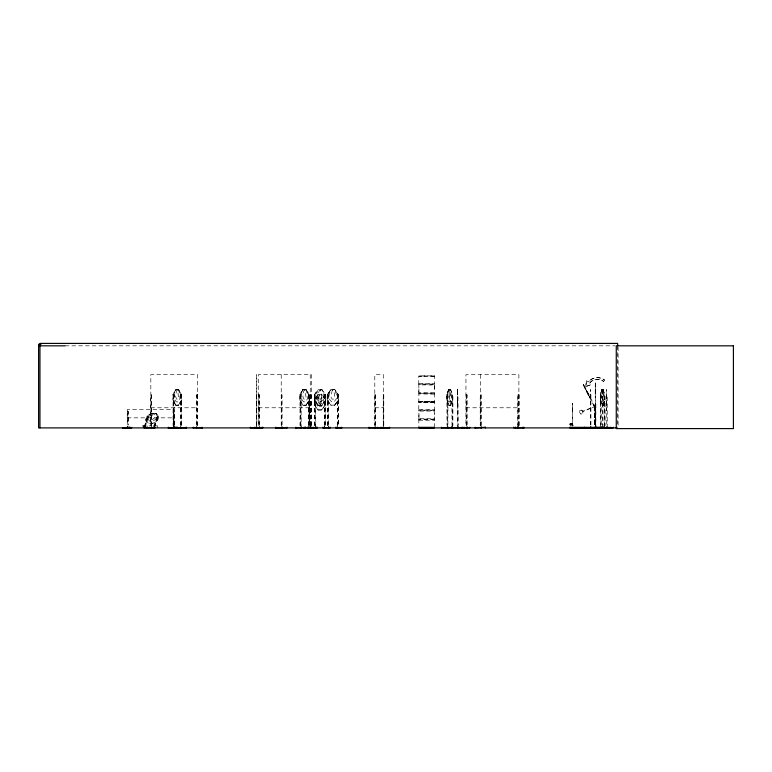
<?xml version="1.0" encoding="UTF-8"?>
<svg xmlns="http://www.w3.org/2000/svg" width="772" height="772" viewBox="0 0 772 772"><rect width="100%" height="100%" fill="white"/><g stroke="black" fill="none" stroke-linecap="round" stroke-linejoin="round"><path stroke-width="0.58" stroke-dasharray="3.86 2.9" d="M418.926 414.902L418.897 418.974M418.926 388.856L418.771 393.228L434.539 393.228L434.385 414.902M434.385 388.856L434.52 384.051L418.791 384.051L418.752 375.983L434.52 375.906L418.945 375.877M570.161 424.127L570.161 423.5L570.161 424.368M571.965 424.368L571.956 423.606L571.869 424.253M572.361 425.169L572.592 403.283M570.508 423.567L570.749 424.388M457.439 389.638L457.362 394.762L457.574 389.638M571.801 423.606C574.783 424.967 563.734 423.751 572.206 424.011M457.468 394.424L457.574 389.503L457.622 427.9M457.526 389.503L458.047 425.536L457.97 394.791M570.112 424.368L570.112 424.224M570.99 424.243L570.556 423.596L571.068 424.011M572.013 424.503L571.762 423.78M434.385 394.145L418.878 393.923L418.771 410.125L434.511 410.096M434.385 427.36L434.385 411.051L418.916 411.1L418.916 418.694L434.385 418.742M571.618 424.253L571.29 423.587L571.531 424.436M571.405 424.011L571.647 423.674M600.79 425.536L600.645 394.791M604.293 425.536L604.177 394.338L605.094 394.791L605.094 425.536M447.519 427.9L447.364 394.791M452.006 425.536L451.89 394.338L452.903 394.791L452.903 425.536M585.784 386.569L586.517 380.49L585.784 386.569L591.545 384.446L589.683 382.98A9.901 9.862 46.5 0 1 602.488 380.615L603.607 381.378L602.411 380.692A9.901 9.862 46.5 0 0 589.605 383.057M602.951 427.9L602.951 394.791L602.449 394.627M434.568 401.691L418.762 401.652M418.762 410.212L418.926 411.051M570.701 424.436L570.643 423.992M418.82 384.012L418.916 392.658L434.404 392.658L434.404 385.054L418.887 384.832M418.791 393.228L418.916 394.01M603.26 389.638L601.697 389.638L600.983 394.791L600.983 398.728L601.928 401.855L602.884 401.855L603.858 398.728L603.135 389.638C604.997 394.762 605.431 400.243 603.279 405.252L601.668 405.252C599.699 400.185 599.612 394.637 601.793 389.503M601.822 389.638L600.384 394.791L600.394 425.536M603.135 405.117L604.572 399.954M603.154 405.252L604.698 399.954M306.127 389.638L302.962 389.638L301.418 394.791L301.418 398.728L303.483 401.855L305.538 401.855L307.565 398.728L307.565 394.791L306.04 389.638L309.109 394.791L309.176 425.536M145.628 420.065L146.776 416.716L151.901 413.367L155.934 413.367L158.781 416.822L157.633 420.171L152.509 423.51C143.148 425.034 144.625 415.191 151.901 413.367M144.354 426.501L147.925 416.108L148.658 416.108L145.175 426.858M144.441 426.858L147.925 416.108M145.088 426.501L148.658 416.108M153.86 426.472L157.43 416.079L158.163 416.079L154.68 426.839M153.946 426.839L157.43 416.079M154.603 426.472L158.163 416.079M334.701 389.638L330.976 389.638L329.142 394.791L329.142 398.728L331.603 401.855L334.044 401.855L336.457 398.728L336.457 394.791L334.643 389.638L338.3 394.791L338.3 399.954L334.701 405.252L330.918 405.252L327.193 400.002L327.193 394.743L330.918 389.503L334.758 389.503L338.483 394.743L338.522 425.536M448.831 405.117C446.062 400.224 446.062 394.598 448.677 389.503L450.703 389.503M448.802 389.503L446.863 394.791L447.017 425.536M446.988 394.791L448.831 389.638M450.549 405.117L452.575 400.002L452.575 394.743M452.517 399.954L450.578 405.252L448.677 389.503M434.491 419.186L418.858 419.099M434.472 393.749L418.762 393.508M434.472 410.646L418.82 410.607M418.791 401.575L434.414 402.231M418.791 419.225L418.926 427.36M434.52 384.533L418.82 384.572M432.426 376.649L433.777 376.649M432.426 402.685L433.777 402.685M178.66 405.252L175.698 405.252L172.967 399.954L172.87 394.743L175.794 389.503L178.66 389.503L181.478 394.743L181.478 400.002L178.554 405.252M175.842 389.638L173.063 394.791L173.082 425.536M178.515 405.117L181.478 400.002M303 389.503L299.883 394.791L299.787 400.002L303 405.252M303.049 389.638L299.98 394.791L300.009 425.536M306.04 405.117L309.302 400.002L309.302 394.743L306.088 389.503M306.088 405.252L309.302 400.002M419.65 376.649L422.052 376.649M419.65 402.685L422.052 402.685M314.455 394.791L318.17 389.638M318.054 394.28L314.329 399.529M327.405 425.536L327.405 394.791L330.976 389.503M327.376 394.791L331.034 389.638M321.837 405.252L325.62 400.002L321.779 405.117L318.112 405.117M321.712 409.893L325.437 404.74L325.437 394.791L321.779 389.638L318.112 389.638L316.279 394.791L316.279 398.728L318.74 401.855L321.181 401.855L323.593 398.728L323.593 394.791L321.779 389.638M334.643 405.117L338.483 400.002L334.758 405.252M603.521 381.455L604.621 380.085L603.337 379.187A11.561 11.522 46.5 0 0 589.393 380.828L589.306 380.905A11.561 11.522 46.5 0 1 603.25 379.264L604.621 380.085M153.107 413.888L150.289 418.212L151.177 419.514L152.48 419.514L154.188 418.212L154.41 413.888L153.126 413.995M589.393 380.828L588.303 382.024L586.44 380.557M151.93 413.454L148.871 416.745L148.002 419.254L149.893 421.242L152.499 421.242L155.799 419.254L156.668 416.745L155.934 413.367M434.366 376.659L418.945 376.659M434.366 402.695L418.964 402.685M145.792 420.142L148.571 423.423L152.451 423.326C156.899 422.091 161.522 416.6 155.838 413.454M300.79 394.781L300.848 425.536M583.458 384.62L594.739 407.577L593.436 404.875M315.526 394.781L315.555 425.536M593.436 404.924L593.919 404.634L595.241 407.327M595.222 407.278L586.141 389.059L585.601 389.32L588.052 393.923M588.332 394.965L583.275 384.562L585.581 389.271M583.285 384.562L590.358 398.632L586.749 391.327L587.656 393.151M594.739 407.568L595.183 407.298L594.739 407.519M579.289 411.206C583.893 406.67 583.207 417.43 580.004 412.981C578.701 409.72 579.811 412.509 580.486 414.062M581.827 410.135L582.368 411.408L592.008 407.645L582.493 411.727L583.034 413.001M592.056 407.732L594.894 406.545C594.025 405.02 591.333 408.446 591.931 407.423M585.861 386.492L591.545 384.446M180.532 394.386L180.6 425.536M337.306 394.743L337.325 425.536M595.212 404.152L595.183 407.162L595.781 407.162M595.849 404.219L595.868 427.881M595.308 404.152L595.849 404.152M595.308 407.105L595.308 381.522L595.173 397.3M65.128 345.827L615.062 345.827M418.916 383.53L434.404 383.53L434.443 375.858M595.743 386.811L595.308 386.868M306.175 389.503L302.913 389.503L299.787 394.743L301.138 394.791L301.138 427.9M321.895 389.503L318.054 389.503L314.329 394.743L314.329 404.789M601.668 389.503L603.279 389.503M178.612 389.638L175.736 389.638L174.366 394.791L174.366 398.728L176.19 401.855L178.042 401.855L179.905 398.728L179.905 394.791L178.515 389.638M450.674 389.638L448.706 389.638L447.799 394.791L447.799 398.728L449.005 401.855L450.24 401.855L451.475 398.728L450.549 389.638L452.392 394.791M177.705 390.314L176.682 390.314L175.736 394.791L175.736 397.097L176.682 399.143L177.599 399.143L178.506 397.097L177.599 390.314M305.085 390.314L303.975 390.314L302.971 394.791L302.971 397.097L303.975 399.143L304.998 399.143L306.04 397.097L304.998 390.314M320.592 390.314L319.318 390.314L318.132 394.791L318.132 397.097L319.318 399.143L320.534 399.143L321.779 397.097L320.534 390.314M450.066 390.314L449.333 390.314L448.706 394.791L449.333 399.143L449.941 399.143L450.539 397.097L449.941 390.314M457.564 390.314L457.439 394.791M602.787 390.314L602.179 390.314L601.687 394.791L602.179 399.143L603.125 397.097L602.662 390.314M317.996 394.28L321.837 394.28L325.495 399.529M337.219 394.338L338.522 394.791L338.339 425.536M173.661 394.733L173.845 425.536M180.532 394.743L181.681 394.791L181.681 425.536M308.231 394.743L309.466 394.791L309.466 425.536M172.87 394.743L174.163 394.791L174.163 425.536M197.651 394.791L196.551 394.791L196.551 425.517M256.362 394.791L256.786 425.517L256.796 374.681M258.359 394.791L259.517 394.791L259.517 425.517M281.22 394.791L282.098 394.791L282.098 425.517M327.193 394.743L328.602 394.791L328.602 427.9M374.796 394.791L375.366 394.791L375.366 425.517M446.805 394.743L447.905 394.791L447.905 425.536M465.941 394.791L467.099 394.791L467.099 425.517M590.339 394.743L590.908 394.791L590.908 427.9M600.201 394.743L601.185 394.791L601.185 425.536M314.455 399.578L318.112 394.415L316.279 399.578L316.279 403.515L318.74 406.641L321.181 406.641L323.593 403.515L323.593 399.578L321.779 394.415M325.379 399.578L321.77 394.28M299.787 400.002L303.049 405.117L306.127 405.117M327.193 400.002L330.976 405.252M434.404 401.816L418.752 402.106L434.414 402.212M321.779 409.893L318.054 409.893L314.272 404.789L318.054 410.038M325.379 404.74L321.77 410.038L317.996 410.038M175.736 405.117L178.612 405.117M330.976 405.117L334.701 405.117M448.706 405.117L450.674 405.117M601.697 405.117L603.26 405.117M302.913 405.252L306.175 405.252M321.895 405.252L318.054 405.252L314.329 400.002L318.17 405.117M448.677 405.252L450.703 405.252M590.474 405.252L590.339 389.503L590.474 425.536M595.868 407.182L594.305 407.211L594.305 425.604M150.829 407.78L197.651 407.78M258.359 407.78L311.309 407.78M374.796 407.78L383.366 407.78M465.941 407.78L518.89 407.78M418.916 409.565L434.404 409.565M572.293 407.423L572.621 410.357M127.255 411.351L128.355 411.351L128.355 425.015M151.92 413.474L155.954 413.474M148.147 416.455L148.745 416.475M157.517 416.446L158.25 416.446M127.255 417.845L174.076 417.845M434.511 419.698L418.762 419.582M418.916 420.229L434.404 420.229M570.132 425.198L573.606 425.198M142.28 425.874L151.91 425.874M153.377 425.874L158.414 425.874M324.443 394.386L325.659 394.791L325.659 425.536M308.279 394.386L308.337 425.536M321.837 389.503L325.62 394.743L325.475 425.536M178.554 389.503L181.381 394.791M175.842 405.117L172.87 400.002L175.698 405.252M583.391 384.504L585.726 389.252M588.032 393.874L590.233 398.69M587.482 392.784L588.853 395.582M434.53 393.228L434.385 392.658M582.233 411.167L582.628 411.968M434.491 384.012L434.385 383.53M450.578 389.503L452.517 394.791L452.517 427.9M446.863 399.954L448.802 405.252M603.154 389.503L604.698 394.791L604.698 427.9M600.249 399.954L601.793 405.252M572.332 403.283L572.38 407.423M457.487 399.954L457.526 405.252M572.303 410.357L572.313 426.308M618.102 347.014L618.102 427.9M617.629 345.827L617.629 427.9M607.217 427.9L607.217 394.791L606.512 394.753L606.512 410.501L606.647 389.503L606.782 425.536M602.527 389.503L602.527 425.536M602.392 389.503L602.392 405.252M595.743 386.753L595.685 427.9L595.608 407.182M595.424 407.211L595.424 425.604M594.749 407.182L594.749 427.881M594.623 407.182L594.565 427.9M594.488 407.182L594.43 425.604M570.469 425.111L570.45 423.297L570.151 425.111M519.151 425.517L519.151 394.791L517.838 394.791L517.838 425.517M518.89 425.517L518.89 374.681L465.941 374.681L465.941 425.517M518.494 394.791L518.494 425.517M518.263 394.791L518.186 425.517M518.002 394.791L518.002 425.517M481.226 425.517L481.226 394.791L480.223 394.791L480.223 425.517M480.879 394.791L480.879 425.517M480.58 374.681L480.58 425.517M466.838 394.791L466.838 425.517M466.201 394.791L466.201 425.517M383.78 425.517L383.78 394.791L383.221 394.791L383.221 425.517M383.636 394.791L383.636 425.517M383.366 425.517L383.366 374.681L374.796 374.681L374.796 425.517M375.211 394.791L375.211 425.517M374.951 394.791L374.951 425.517M337.518 394.791L337.518 425.536M328.418 394.791L328.418 425.536M327.598 394.791L327.598 425.536M327.251 394.743L327.251 400.002M324.655 394.791L324.655 425.536M324.385 394.386L324.462 425.536M315.738 427.9L315.738 394.791L314.329 394.743L314.455 404.74M314.735 394.791L314.735 425.536M314.542 394.791L314.542 426.723M311.57 425.517L311.57 394.791L309.765 394.791L309.765 425.517M311.309 425.517L311.309 374.681L258.359 374.681L258.359 425.517M310.682 394.791L310.682 425.517M310.643 394.791L310.643 425.517M310.421 394.791L310.421 425.517M310.248 374.681L310.248 425.517M310.151 394.791L310.151 425.517M308.617 394.791L308.617 425.536M300.289 394.791L300.289 425.536M281.712 394.791L281.616 425.517M281.22 374.681L281.22 425.517M259.257 394.791L259.257 425.517M258.62 394.791L258.62 425.517M256.362 374.681L256.362 425.517M197.651 425.517L197.651 374.681L150.829 374.681L150.829 425.517M197.352 394.791L197.352 425.517M196.86 394.791L196.86 425.517M181.285 394.791L181.362 425.536M180.909 394.791L180.909 427.9M174.375 425.015L174.375 411.351L173.275 411.351L173.275 425.015M174.076 426.115L174.076 409.565L127.255 409.565L127.255 425.015M173.584 411.351L173.584 425.015M173.401 394.791L173.401 425.536M157.469 425.874L157.469 427.9M151.63 425.517L151.63 394.791L150.53 394.791L150.53 425.517M151.331 394.791L151.331 425.517M147.153 425.874L147.153 427.9M143.939 425.874L143.939 427.9M143.486 425.874L143.486 427.9M143.138 425.874L143.138 427.9M128.055 411.351L128.055 425.015M127.554 411.351L127.554 425.015M457.439 397.097L457.42 399.143L457.391 397.097M457.458 398.728L457.439 405.252L457.371 398.728M317.109 397.812L319.068 401.787C314.793 406.583 318.411 407.819 319.695 402.521C320.891 407.819 324.674 406.593 320.351 401.758C324.423 397.223 320.978 395.911 319.743 400.977L318.112 397.85L317.109 397.812M319.318 395.1L318.132 401.884L319.318 403.92L320.534 403.92L321.779 401.884L321.779 399.578L320.534 395.1L319.261 395.1M332.182 390.314L330.995 397.097L332.182 399.143L333.398 399.143L334.643 397.097L334.643 394.791L333.398 390.314L332.182 390.314M418.945 401.315L434.385 401.324L418.964 401.324"/><path stroke-width="1.16" d="M451.543 427.871L451.552 427.215M613.209 427.215L613.209 427.9L570.093 427.852L570.103 427.35L603.82 427.35L603.82 427.9L603.723 427.35M570.122 427.871L570.199 427.35M570.112 427.601L603.82 427.572M570.19 427.9L570.103 427.35M389.58 427.215L389.58 427.9L368.977 427.813M380.963 427.794L380.982 427.215M594.701 427.794L594.739 427.215M275.469 427.9L286.885 427.813M275.72 427.794L275.768 427.215M441.323 427.813L469.588 427.813M452.402 427.813L452.334 427.041M474.877 427.9L485.318 427.273M168.142 427.9L186.612 427.833M177.628 427.794L177.647 427.273L177.705 427.9M303.994 427.813L304.052 427.273L304.12 427.9M324.568 427.794L324.539 427.041M122.459 427.891L131.655 427.553M441.536 427.813L441.574 427.273L441.613 427.9M145.773 427.813L154.825 427.813M295.502 427.813L304.052 427.727M262.007 427.813L262.084 427.273L262.152 427.9M462.071 427.813L462.148 427.273M311.647 427.813L311.724 427.273M317.089 427.813L304.979 427.813L304.901 427.215M329.953 427.813L323.121 427.813M122.825 427.862L131.674 427.9M41.012 344.273L38.6 344.273L38.6 427.9L616.423 427.9M38.6 345.827L65.08 345.827M418.926 427.36L434.385 427.36M418.897 427.563L434.414 427.563M193.232 427.9L193.232 427.215L193.29 427.727L202.447 427.871M341.89 427.871L335.984 427.813M418.916 427.852L434.404 427.852M170.033 427.842L178.679 427.9M328.505 427.794L328.534 427.041M515.503 427.813L515.435 427.273M315.439 427.813L315.372 427.273L315.304 427.9M305.48 427.813L305.413 427.273M186.274 427.813L186.216 427.273M524.149 427.813L513.795 427.813L513.698 427.215M458.375 427.813L458.336 427.273M447.519 427.813L447.577 427.041M447.277 427.794L447.229 427.215M599.168 427.794L599.13 427.215M154.323 427.871L153.589 427.871M144.818 427.9L144.084 427.9M377.614 427.727L377.604 427.215M464.04 427.813L463.962 427.215M451.63 427.813L451.63 427.215M617.629 345.827L617.629 343.405L39.961 343.405L39.961 427.9M610.739 427.215L610.739 427.9M608.944 427.215L608.944 427.9M607.217 427.041L607.217 427.9M606.782 427.041L606.782 427.9M606.348 427.215L606.348 427.9M604.65 427.041L604.65 427.9M604.244 427.041L604.244 427.9M602.951 427.041L602.951 427.9M602.527 427.041L602.527 427.9M601.234 427.041L601.234 427.9M600.828 427.041L600.828 427.9L600.79 427.215M596.901 427.215L596.901 427.9M596.534 427.215L596.534 427.9M590.908 427.041L590.908 427.9M590.474 427.041L590.474 427.9M584.481 427.215L584.481 427.9M523.783 427.215L523.783 427.9M522.885 427.215L522.885 427.9M518.157 427.041L518.157 427.9M518.108 427.041L518.108 427.9M517.896 427.041L517.896 427.9M517.761 427.041L517.761 427.9M515.368 427.215L515.368 427.9M485.366 427.215L485.366 427.9M481.303 427.041L481.303 427.9M480.956 427.041L480.956 427.9M475.282 427.215L475.282 427.9M469.733 427.215L469.733 427.9M467.195 427.041L467.195 427.9M466.935 427.041L466.935 427.9M462.216 427.215L462.216 427.9M458.298 427.215L458.298 427.9M457.613 427.041L457.545 427.9M452.682 427.215L452.682 427.9M451.948 427.041L451.948 427.9M447.963 427.041L447.963 427.9M383.616 427.041L383.616 427.9M383.202 427.041L383.202 427.9M375.385 427.041L375.385 427.9M374.97 427.041L374.97 427.9M368.997 427.215L368.91 427.9M341.263 427.215L341.263 427.9M337.403 427.041L337.403 427.9M337.21 427.041L337.21 427.9M335.82 427.215L335.82 427.9M330.107 427.215L330.107 427.9M328.718 427.041L328.718 427.9M328.399 427.215L328.399 427.9M324.665 427.215L324.665 427.9M324.346 427.041L324.346 427.9M322.957 427.215L322.957 427.9M317.244 427.215L317.244 427.9M316.095 427.215L316.095 427.9M315.854 427.041L315.854 427.9M315.671 427.041L315.671 427.9M313.49 427.215L313.49 427.9M311.801 427.215L311.801 427.9M310.576 427.041L310.576 427.9M310.315 427.041L310.315 427.9M310.093 427.041L310.093 427.9M309.707 427.041L309.707 427.9M308.52 427.041L308.52 427.9M308.24 427.041L308.24 427.9M307.787 427.215L307.787 427.9M305.345 427.215L305.345 427.9M301.234 427.041L301.234 427.9M300.945 427.041L300.945 427.9M295.975 427.215L295.975 427.9M286.962 427.215L286.962 427.9M282.156 427.041L282.156 427.9M281.761 427.041L281.761 427.9M262.789 427.215L262.779 427.9L250.369 427.871L250.369 427.215M259.614 427.041L259.614 427.9M259.353 427.041L259.353 427.9M256.314 426.868L256.372 427.9M254.635 427.215L254.635 427.9M201.955 427.215L201.955 427.9M196.763 427.041L196.763 427.9M196.464 427.041L196.464 427.9M186.158 427.215L186.158 427.9M180.822 427.041L180.822 427.9M180.513 427.041L180.513 427.9M177.058 427.215L177.058 427.9M175.968 426.868L175.968 427.9M174.491 427.302L174.472 427.9L174.375 427.302M174.25 427.041L174.163 427.9M174.076 427.302L174.047 427.9M173.932 427.041L173.932 427.9M173.546 426.868L173.488 427.9M173.275 427.302L173.189 427.9M168.605 427.215L168.605 427.9M154.95 427.215L154.95 427.9M151.717 427.041L151.717 427.9M151.418 427.041L151.418 427.9M146.226 427.215L146.226 427.9M129.744 426.868L129.744 427.9M128.355 427.302L128.451 427.9M127.911 427.302L127.872 427.9M127.737 427.302L127.698 427.9M127.554 427.302L127.554 427.9M127.332 426.868L127.332 427.9M127.303 427.302L127.158 427.9M733.4 345.827L616.268 345.827L616.268 428.595L733.4 428.595L733.4 345.827M458.037 427.9L458.037 427.041L457.979 427.9M256.806 427.9L256.806 427.041L256.786 427.9M128.142 427.9L128.142 427.302L128.055 427.9"/></g></svg>
